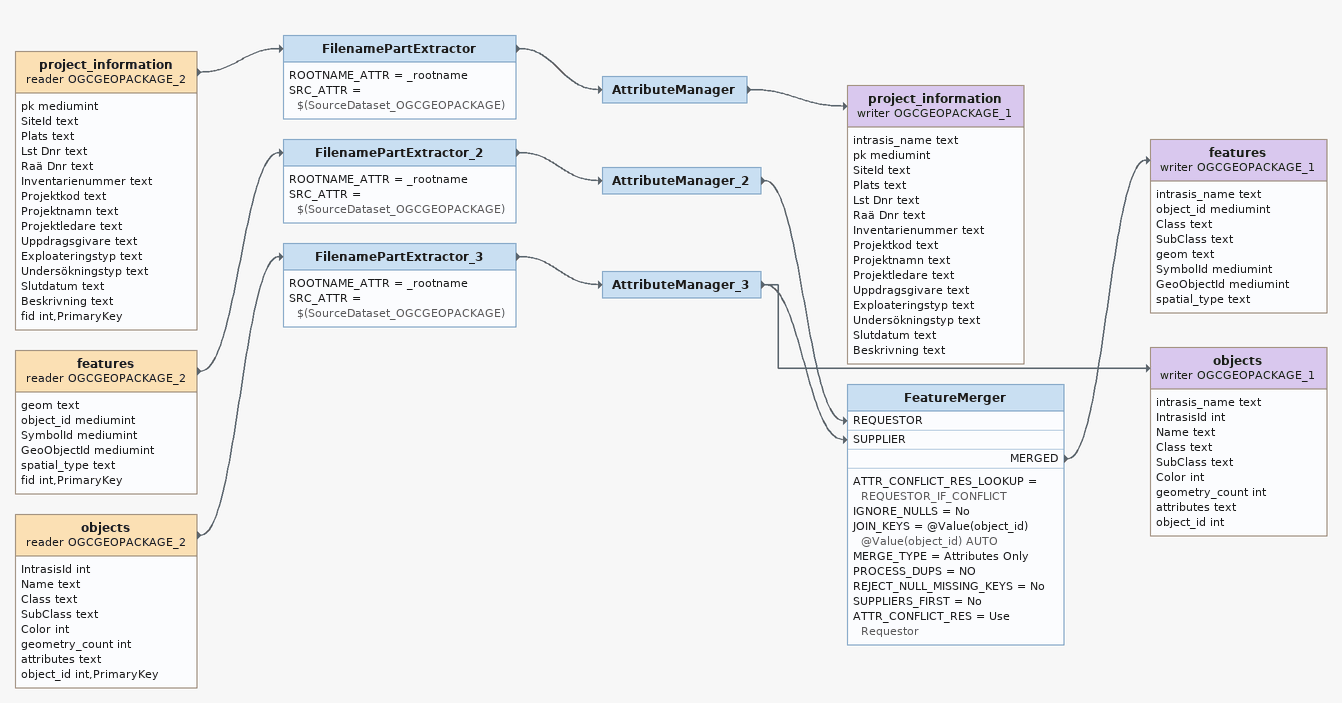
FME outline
project_information (reader OGCGEOPACKAGE_2)
    attributes: pk mediumint, SiteId text, Plats text, Lst Dnr text, Raä Dnr text, Inventarienummer text, Projektkod text, Projektnamn text, Projektledare text, Uppdragsgivare text, Exploateringstyp text, Undersökningstyp text, Slutdatum text, Beskrivning text, fid int,PrimaryKey
    -> FilenamePartExtractor
FilenamePartExtractor
    ROOTNAME_ATTR = _rootname
    SRC_ATTR = $(SourceDataset_OGCGEOPACKAGE)
    -> AttributeManager
AttributeManager
    -> project_information (writer OGCGEOPACKAGE_1)
project_information (writer OGCGEOPACKAGE_1)
    attributes: intrasis_name text, pk mediumint, SiteId text, Plats text, Lst Dnr text, Raä Dnr text, Inventarienummer text, Projektkod text, Projektnamn text, Projektledare text, Uppdragsgivare text, Exploateringstyp text, Undersökningstyp text, Slutdatum text, Beskrivning text
features (reader OGCGEOPACKAGE_2)
    attributes: geom text, object_id mediumint, SymbolId mediumint, GeoObjectId mediumint, spatial_type text, fid int,PrimaryKey
    -> FilenamePartExtractor_2
FilenamePartExtractor_2
    ROOTNAME_ATTR = _rootname
    SRC_ATTR = $(SourceDataset_OGCGEOPACKAGE)
    -> AttributeManager_2
AttributeManager_2
    -> FeatureMerger [REQUESTOR]
objects (reader OGCGEOPACKAGE_2)
    attributes: IntrasisId int, Name text, Class text, SubClass text, Color int, geometry_count int, attributes text, object_id int,PrimaryKey
    -> FilenamePartExtractor_3
FilenamePartExtractor_3
    ROOTNAME_ATTR = _rootname
    SRC_ATTR = $(SourceDataset_OGCGEOPACKAGE)
    -> AttributeManager_3
AttributeManager_3
    -> objects (writer OGCGEOPACKAGE_1)
    -> FeatureMerger [SUPPLIER]
FeatureMerger
    ATTR_CONFLICT_RES_LOOKUP = REQUESTOR_IF_CONFLICT
    IGNORE_NULLS = No
    JOIN_KEYS = @Value(object_id) @Value(object_id) AUTO
    MERGE_TYPE = Attributes Only
    PROCESS_DUPS = NO
    REJECT_NULL_MISSING_KEYS = No
    SUPPLIERS_FIRST = No
    ATTR_CONFLICT_RES = Use Requestor
    MERGED -> features (writer OGCGEOPACKAGE_1)
features (writer OGCGEOPACKAGE_1)
    attributes: intrasis_name text, object_id mediumint, Class text, SubClass text, geom text, SymbolId mediumint, GeoObjectId mediumint, spatial_type text
objects (writer OGCGEOPACKAGE_1)
    attributes: intrasis_name text, IntrasisId int, Name text, Class text, SubClass text, Color int, geometry_count int, attributes text, object_id int
